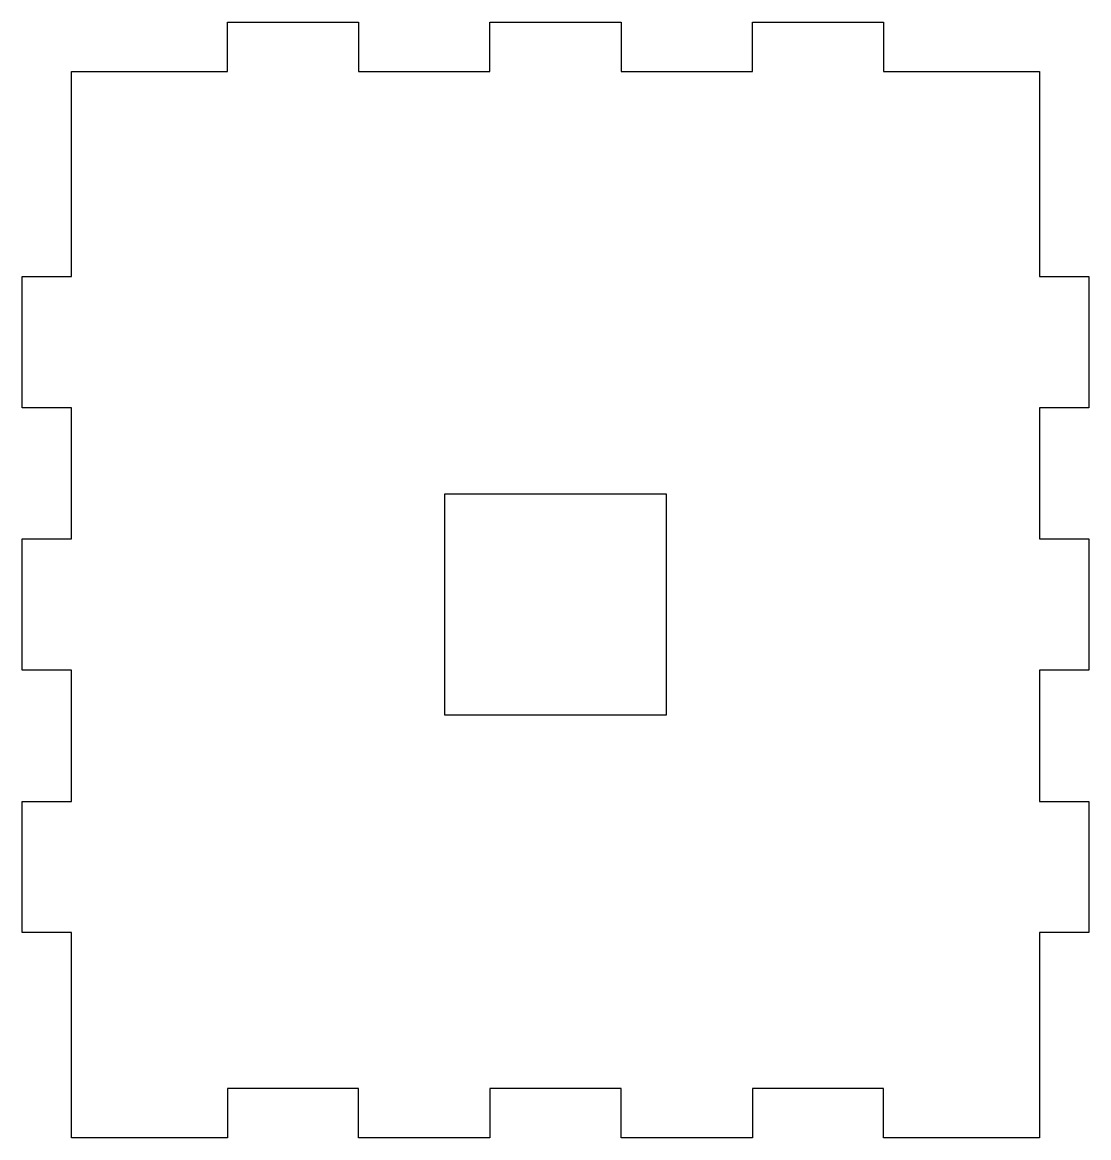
# Model space of a CAD drawing. Header units: millimetres. Extents: x -3 to 62, y -140 to -72.
import ezdxf

# ---------------------------------------------------------------- set-up
doc = ezdxf.new("R2010")
doc.units = ezdxf.units.MM
doc.layers.add('Shape2DView002', color=7, linetype='CONTINUOUS')

msp = doc.modelspace()

# ---------------------------------------------------------------- linework, layer by layer
at = {"layer": 'Shape2DView002'}
for p, q in [((9.5, -75), (9.5, -72)), ((9.5, -72), (17.5, -72)), ((17.5, -72), (17.5, -75)), ((25.5, -75), (25.5, -72)), ((25.5, -72), (33.5, -72)), ((33.5, -72), (33.5, -75)), ((41.5, -75), (41.5, -72)), ((41.5, -72), (49.5, -72)), ((49.5, -72), (49.5, -75)), ((0, -75), (9.5, -75)), ((0, -87.5), (0, -75)), ((17.5, -75), (25.5, -75)), ((33.5, -75), (41.5, -75)), ((49.5, -75), (59, -75)), ((59, -75), (59, -87.5)), ((-3, -95.5), (-3, -87.5)), ((-3, -87.5), (0, -87.5)), ((59, -87.5), (62, -87.5)), ((62, -87.5), (62, -95.5)), ((0, -95.5), (-3, -95.5)), ((0, -103.5), (0, -95.5)), ((62, -95.5), (59, -95.5)), ((59, -95.5), (59, -103.5)), ((22.75, -100.75), (36.25, -100.75)), ((22.75, -114.25), (22.75, -100.75)), ((36.25, -100.75), (36.25, -114.25)), ((-3, -111.5), (-3, -103.5)), ((-3, -103.5), (0, -103.5)), ((59, -103.5), (62, -103.5)), ((62, -103.5), (62, -111.5)), ((0, -111.5), (-3, -111.5)), ((0, -119.5), (0, -111.5)), ((62, -111.5), (59, -111.5)), ((59, -111.5), (59, -119.5)), ((36.25, -114.25), (22.75, -114.25)), ((-3, -127.5), (-3, -119.5)), ((-3, -119.5), (0, -119.5)), ((59, -119.5), (62, -119.5)), ((62, -119.5), (62, -127.5)), ((0, -127.5), (-3, -127.5)), ((0, -140), (0, -127.5)), ((62, -127.5), (59, -127.5)), ((59, -127.5), (59, -140)), ((17.5, -137), (9.5, -137)), ((9.5, -137), (9.5, -140)), ((17.5, -140), (17.5, -137)), ((33.5, -137), (25.5, -137)), ((25.5, -137), (25.5, -140)), ((33.5, -140), (33.5, -137)), ((49.5, -137), (41.5, -137)), ((41.5, -137), (41.5, -140)), ((49.5, -140), (49.5, -137)), ((9.5, -140), (0, -140)), ((25.5, -140), (17.5, -140)), ((41.5, -140), (33.5, -140)), ((59, -140), (49.5, -140))]:
    msp.add_line(p, q, dxfattribs=at)

doc.saveas('drawing.dxf')
